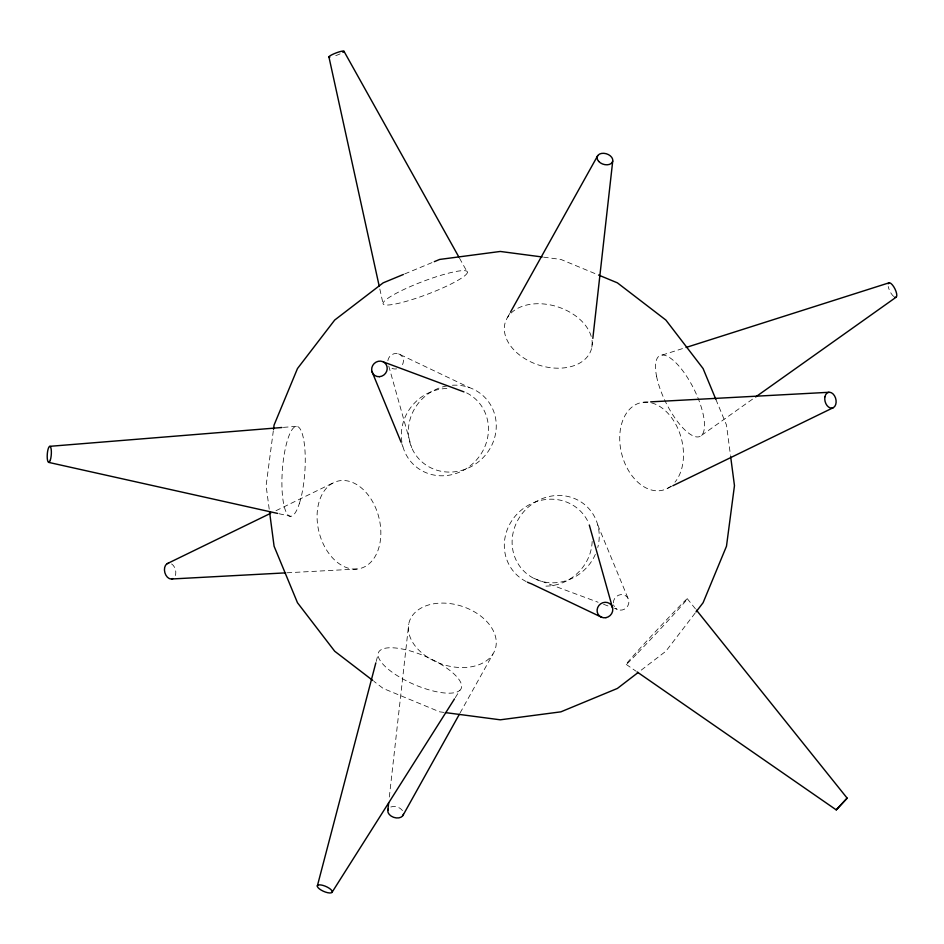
<?xml version="1.0" encoding="UTF-8"?>
<svg xmlns="http://www.w3.org/2000/svg" width="944" height="944" viewBox="0 0 944 944"><rect width="100%" height="100%" fill="white"/><g stroke="black" fill="none" stroke-linecap="round" stroke-linejoin="round"><path stroke-width="0.71" stroke-dasharray="4.72 3.54" d="M389.317 797.031L408.728 624.102M591.841 347.18L592.667 339.852M273.323 430.806L266.102 485.641L269.335 510.173M376.208 661.437L378.072 654.334M507.601 317.29L509.748 313.443M460.082 712.968L492.969 653.98A45.1 30.609 17.8 0 0 446.488 603.228A45.1 30.609 17.8 0 0 417.508 648.752A45.1 30.609 17.8 0 0 492.969 653.98M455.268 697.651L459.976 690.206A45.1 15.139 23.5 0 0 409.897 650.841A45.1 15.139 23.5 0 0 389.683 670.37A45.1 15.139 23.5 0 0 459.976 690.206M695.114 613.116L665.874 651.23L639.312 671.609M701.534 435.373L754.421 397.813M276.002 510.692L333.02 482.95M667.55 488.331L671.526 486.396M404.716 273.925L432.954 262.22M662.251 355.05L684.671 347.911M283.377 427.384L296.605 426.31M643.348 402.262L650.664 401.861M287.07 572.784L357.221 569.02A45.1 30.81 75.5 0 0 371.511 499.836A45.1 30.81 75.5 0 0 318.163 505.559A45.1 30.81 75.5 0 0 357.221 569.02M543.579 257.157L560.889 259.435L597.198 274.48M444.01 712.401L439.68 711.835L383.193 688.447L373.954 681.356M279.046 513.737L290.563 516.297M533.891 578.377L598.107 602.26M603.57 604.29L613.14 607.853M614.509 608.361L617.234 609.376M387.842 360.691A8.059 7.552 -40.1 0 1 398.651 353.882L469.227 387.512M626.25 664.423L635.902 671.113M687.279 598.697L695.551 609.01M459.527 258.219L467.422 272.356A45.1 6.785 -20.8 0 1 403.418 302.104A45.1 6.785 -20.8 0 1 404.752 289.076A45.1 6.785 -20.8 0 1 467.422 272.356M715.906 399.477L726.479 425.024L730.479 455.338M597.753 524.947L628.645 599.829M401.696 443.609L402.817 446.335M388.763 366.036L411.678 447.68M379.83 289.006L382.969 303.331M671.019 486.066A45.1 30.81 75.5 0 1 621.636 453.616A45.1 30.81 75.5 0 1 650.227 402.592M651.608 402.911A45.1 30.81 75.5 0 1 680.836 436.624A45.1 30.81 75.5 0 1 674.972 482.16M466.678 392.905A45.1 42.079 -46 0 1 470.277 465.781A45.1 42.079 -46 0 1 402.179 443.609M401.92 442.229A45.1 42.079 -46 0 1 449.167 388.491M526.186 581.563A45.1 42.279 -40.1 0 1 519.342 511.801A45.1 42.279 -40.1 0 1 588.903 523.59M592.171 541.419A45.1 42.279 -40.1 0 1 542.411 586.023M592.03 340.359A45.1 30.609 17.8 0 1 530.351 361.682A45.1 30.609 17.8 0 1 521.926 306.458A45.1 30.609 17.8 0 1 591.817 338.979M171.607 563.957A8.059 5.499 75.5 0 1 175.065 576.253M452.424 385.235A45.1 42.279 -40.1 0 1 491.258 446.288A45.1 42.279 -40.1 0 1 416.257 455.692A45.1 42.279 -40.1 0 1 446.677 385.954M398.651 353.882A8.059 7.552 -40.1 0 1 401.849 365.564M396.633 368.856A8.059 7.552 -40.1 0 1 390.84 367.664M595.345 554.376A45.1 42.079 -46 0 1 521.69 568.76A45.1 42.079 -46 0 1 546.706 497.122A45.1 42.079 -46 0 1 597.753 547.496M613.352 602.909A8.059 7.517 -46 0 1 623.146 594.708A8.059 7.517 -46 0 1 627.866 605.788A8.059 7.517 -46 0 1 615.63 608.255M614.391 606.721A8.059 7.517 -46 0 1 613.612 604.903M340.111 53.867A8.059 1.215 -20.8 0 1 334.377 56.097M893.673 296.463A8.059 2.785 63.5 0 1 888.233 286.516M390.84 806.99A8.059 5.463 17.8 0 1 402.876 811.262M637.943 652.764A45.1 0.909 -47 0 0 687.244 599.074A45.1 0.909 -47 0 0 645.082 642.829A45.1 0.909 -47 0 0 637.943 652.764M299.413 503.388A45.1 11.281 -86 0 0 299.413 427.939A45.1 11.281 -86 0 0 281.902 482.573A45.1 11.281 -86 0 0 299.413 503.388M656.54 376.137A45.1 15.564 63.5 0 0 697.781 436.954A45.1 15.564 63.5 0 0 685.722 374.921A45.1 15.564 63.5 0 0 656.54 376.137"/><path stroke-width="1.42" d="M637.106 671.939L836.242 809.881L847.146 798.14L696.46 610.154M847.146 798.14L836.242 809.881M387.842 810.223L388.668 802.896M592.832 338.389L612.727 161.058M273.512 429.355L274.09 425.024L297.478 368.549L334.695 320.051L383.193 282.834L403.371 274.48M317.326 886.038L375.83 662.865M510.468 312.169L597.682 155.713M402.887 815.557L459.362 714.254M331.958 892.446A8.059 2.702 23.5 0 0 323.013 885.413A8.059 2.702 23.5 0 0 319.402 888.906A8.059 2.702 23.5 0 0 331.958 892.446L454.489 698.89M695.999 611.972L703.091 602.732L726.479 546.246L734.467 485.641L730.668 456.778M638.156 672.494L617.376 688.447L560.889 711.835L500.285 719.812L445.45 712.602M755.625 396.964L896.269 297.1M167.277 563.615L270.704 513.276M672.848 485.747L833.292 407.666M434.299 261.665L439.68 259.435L500.285 251.458L542.139 256.969M686.076 347.463L889.248 282.752M49.82 446.323L281.914 427.502M650.664 401.861L828.962 392.291M171.607 578.991L285.607 572.866M48.746 462.407L277.607 513.418M383.335 361.906L463.952 391.89M598.543 275.034L617.376 282.834L665.874 320.051L703.091 368.549L715.906 399.477M601.918 617.4L531.342 583.77A45.1 42.279 -40.1 0 1 527.448 582.188M372.809 680.471L334.695 651.23L297.478 602.732L274.09 546.246L269.524 511.613M344.005 51.318L458.819 256.945M371.924 371.452L401.129 442.252M589.292 525.006L612.208 606.638M328.913 56.852L379.205 286.138M172.976 578.566A8.059 5.499 75.5 0 1 164.87 572.701A8.059 5.499 75.5 0 1 168.657 563.19M329.857 57.147A8.059 1.215 -20.8 0 1 336.595 52.746A8.059 1.215 -20.8 0 1 342.92 52.357M888.174 283.79A8.059 2.785 63.5 0 1 894.995 288.982A8.059 2.785 63.5 0 1 894.711 297.171M403.418 814.235A8.059 5.463 17.8 0 1 393.613 817.315A8.059 5.463 17.8 0 1 388.373 808.89M824.938 396.751A8.059 5.499 75.5 0 0 831.912 408.091A8.059 5.499 75.5 0 0 834.472 395.725A8.059 5.499 75.5 0 0 824.938 396.751M379.441 376.691A8.059 7.517 -46 0 0 386.179 364.549A8.059 7.517 -46 0 0 372.703 365.481A8.059 7.517 -46 0 0 379.441 376.691M605.942 617.671A8.059 7.552 -40.1 0 0 611.181 604.951A8.059 7.552 -40.1 0 0 597.694 607.523A8.059 7.552 -40.1 0 0 605.942 617.671M598.72 161.448A8.059 5.463 17.8 0 0 612.208 162.38A8.059 5.463 17.8 0 0 603.9 153.317A8.059 5.463 17.8 0 0 598.72 161.448M50.327 460.094A8.059 2.018 -86 0 0 50.327 446.618A8.059 2.018 -86 0 0 47.2 456.377A8.059 2.018 -86 0 0 50.327 460.094"/></g></svg>
